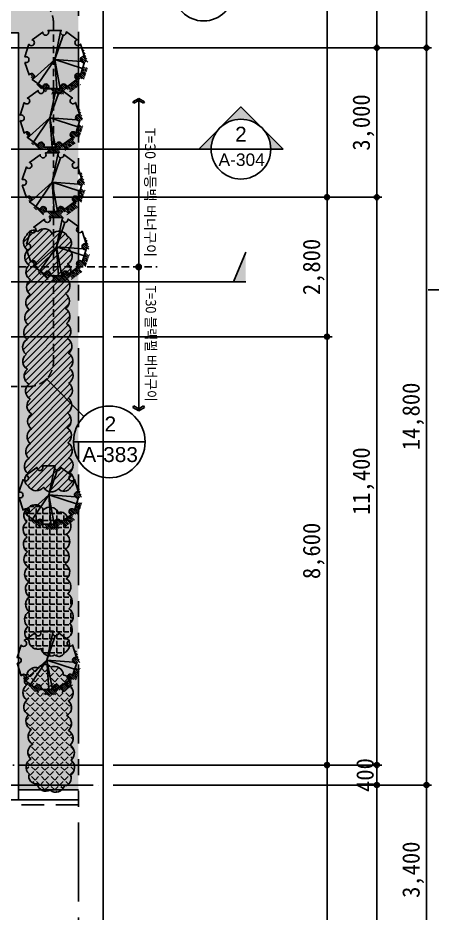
# Model space of a CAD drawing. Header units: millimetres. Extents: x 63000 to 126000, y 0 to 44550.
# Drawn here: x 106360 to 114688, y 9238 to 27209 of the extents above; entities that cross this region are included whole.
import ezdxf
from ezdxf.enums import TextEntityAlignment as Align

# ---------------------------------------------------------------- set-up
doc = ezdxf.new("R2010")
doc.units = ezdxf.units.MM
doc.header["$LTSCALE"] = 100
for name, pattern in [('CEN', [62, 60, -1, 0, -1]), ('HID', [2.3, 1.5, -0.8]), ('PHANTOM2', [31.750000000000004, 15.875, -3.175, 3.175, -3.175, 3.175, -3.175]), ('도면0327-1$0$HID', [2.3, 1.5, -0.8])]:
    doc.linetypes.add(name, pattern=pattern)
for name, color, linetype in [('_관목_Plant', 3, 'Continuous'), ('_교목_Plant', 3, 'Continuous'), ('A-MARK', 3, 'Continuous'), ('CEN', 1, 'CEN'), ('DIM', 7, 'Continuous'), ('FIN', 5, 'Continuous'), ('L1', 8, 'Continuous'), ('SYM', 7, 'Continuous'), ('tc-s', 7, 'Continuous'), ('TEX', 3, 'Continuous'), ('대지경계선', 2, 'PHANTOM2'), ('부분확대', 7, 'Continuous')]:
    doc.layers.add(name, color=color, linetype=linetype)
doc.layers.add('dim2', color=7, linetype='Continuous', true_color=0xf2f2f2)
doc.styles.get("Standard").update_dxf_attribs({"font": 'Arial.ttf'})
doc.styles.add('돋움', font='')
doc.styles.add('맑은고딕', font='')
doc.styles.get('돋움').set_extended_font_data('DotumChe')
doc.styles.get('맑은고딕').set_extended_font_data('Malgun Gothic')
doc.dimstyles.new('ISO-25', dxfattribs={"dimtxt": 2.5, "dimasz": 2.5, "dimexe": 1.25, "dimexo": 0.625, "dimtad": 1, "dimtxsty": 'Standard', "dimcen": 2.5, "dimadec": 0, "dimazin": 0, "dimtfac": 1, "dimtmove": 0, "dimatfit": 3, "dimfxl": 1, "dimarcsym": 0})

# ---------------------------------------------------------------- blocks, each defined once
blk = doc.blocks.new('Z_DOT')
at = {"layer": 'DIM', "color": 7}
for p, q in [((-1, 0), (1, 0)), ((0, -1), (0, 1))]:
    blk.add_line(p, q, dxfattribs=at)
for radius in [0.5, 0.25]:
    blk.add_circle((0, 0), radius, dxfattribs=at)
blk = doc.blocks.new('*D54')
at = {"layer": 'Defpoints', "color": 0, "transparency": 16777216}
for p in [(108075.2498859689, 23609.14093280177), (108075.2498859688, 12209.14093280177), (113575.249885969, 12209.14093280177)]:
    blk.add_point(p, dxfattribs=at)
at = {"layer": 'DIM', "color": 6, "lineweight": -2, "transparency": 16777216}
for p, q in [((108275.2498859689, 23609.14093280172), (113575.249885969, 23609.14093280172)), ((113575.249885969, 23509.14093280172), (113575.249885969, 12309.14093280172)), ((108275.2498859688, 12209.14093280172), (113575.249885969, 12209.14093280172))]:
    blk.add_line(p, q, dxfattribs=at)
at = {"layer": 'DIM', "color": 6, "lineweight": -2, "transparency": 16777216, "xscale": 100, "yscale": 100, "zscale": 100}
for p, rotation in [((113575.249885969, 23609.14093280172), 90), ((113575.249885969, 12209.14093280172), 270)]:
    blk.add_blockref('Z_DOT', p, dxfattribs=dict(at, rotation=rotation))
at = {"layer": 'DIM', "color": 0, "transparency": 16777216, "insert": (113306.9276489516, 17909.14093280172), "char_height": 350, "attachment_point": 5, "rotation": 89.99999999999999, "style": '돋움'}
blk.add_mtext('11,400', dxfattribs=at)
blk = doc.blocks.new('*D55')
at = {"layer": 'Defpoints', "color": 0, "transparency": 16777216}
for p in [(108075.2498859688, 26609.14093426675), (108075.2498859688, 11809.14093280177), (114575.2498859689, 11809.14093280177)]:
    blk.add_point(p, dxfattribs=at)
at = {"layer": 'DIM', "color": 6, "lineweight": -2, "transparency": 16777216}
for p, q in [((108275.2498859688, 26609.1409342667), (114575.2498859689, 26609.1409342667)), ((114575.2498859689, 26509.1409342667), (114575.2498859689, 11909.14093280172)), ((108275.2498859688, 11809.14093280172), (114575.2498859689, 11809.14093280172))]:
    blk.add_line(p, q, dxfattribs=at)
at = {"layer": 'DIM', "color": 6, "lineweight": -2, "transparency": 16777216, "xscale": 100, "yscale": 100, "zscale": 100}
for p, rotation in [((114575.2498859689, 26609.1409342667), 90), ((114575.2498859689, 11809.14093280172), 270)]:
    blk.add_blockref('Z_DOT', p, dxfattribs=dict(at, rotation=rotation))
at = {"layer": 'DIM', "color": 0, "transparency": 16777216, "insert": (114306.9276489516, 19209.1409335342), "char_height": 350, "attachment_point": 5, "rotation": 89.99999999999999, "style": '돋움'}
blk.add_mtext('14,800', dxfattribs=at)
blk = doc.blocks.new('*D56')
at = {"layer": 'Defpoints', "color": 0, "transparency": 16777216}
for p in [(108075.2498859688, 26609.14093280178), (108075.2498859688, 23609.14093280177), (113575.2498859689, 23609.14093280177)]:
    blk.add_point(p, dxfattribs=at)
at = {"layer": 'DIM', "color": 6, "lineweight": -2, "transparency": 16777216}
for p, q in [((108275.2498859688, 26609.14093280173), (113575.2498859689, 26609.14093280173)), ((113575.2498859689, 26509.14093280173), (113575.2498859689, 23709.14093280172)), ((108275.2498859688, 23609.14093280172), (113575.2498859689, 23609.14093280172))]:
    blk.add_line(p, q, dxfattribs=at)
at = {"layer": 'DIM', "color": 6, "lineweight": -2, "transparency": 16777216, "xscale": 100, "yscale": 100, "zscale": 100}
for p, rotation in [((113575.2498859689, 26609.14093280173), 90), ((113575.2498859689, 23609.14093280172), 270)]:
    blk.add_blockref('Z_DOT', p, dxfattribs=dict(at, rotation=rotation))
at = {"layer": 'DIM', "color": 0, "transparency": 16777216, "insert": (113306.9276489516, 25109.14093280172), "char_height": 350, "attachment_point": 5, "rotation": 89.99999999999999, "style": '돋움'}
blk.add_mtext('3,000', dxfattribs=at)
blk = doc.blocks.new('*D62')
at = {"layer": 'Defpoints', "color": 0, "transparency": 16777216}
for p in [(108075.2498859689, 20809.14093280177), (108075.2498859688, 12209.14093280177), (112575.249885969, 12209.14093280177)]:
    blk.add_point(p, dxfattribs=at)
at = {"layer": 'DIM', "color": 6, "lineweight": -2, "transparency": 16777216}
for p, q in [((108275.2498859689, 20809.14093280172), (112575.249885969, 20809.14093280172)), ((112575.249885969, 20709.14093280172), (112575.249885969, 12309.14093280172)), ((108275.2498859688, 12209.14093280172), (112575.249885969, 12209.14093280172))]:
    blk.add_line(p, q, dxfattribs=at)
at = {"layer": 'DIM', "color": 6, "lineweight": -2, "transparency": 16777216, "xscale": 100, "yscale": 100, "zscale": 100}
for p, rotation in [((112575.249885969, 20809.14093280172), 90), ((112575.249885969, 12209.14093280172), 270)]:
    blk.add_blockref('Z_DOT', p, dxfattribs=dict(at, rotation=rotation))
at = {"layer": 'DIM', "color": 0, "transparency": 16777216, "insert": (112306.9276489516, 16509.14093280172), "char_height": 350, "attachment_point": 5, "rotation": 89.99999999999999, "style": '돋움'}
blk.add_mtext('8,600', dxfattribs=at)
blk = doc.blocks.new('*D63')
at = {"layer": 'Defpoints', "color": 0, "transparency": 16777216}
for p in [(108075.2498859688, 23609.14093280177), (108075.2498859688, 20809.14093280363), (112575.2498859689, 20809.14093280363)]:
    blk.add_point(p, dxfattribs=at)
at = {"layer": 'DIM', "color": 6, "lineweight": -2, "transparency": 16777216}
for p, q in [((108275.2498859688, 23609.14093280172), (112575.2498859689, 23609.14093280172)), ((112575.2498859689, 23509.14093280172), (112575.2498859689, 20909.14093280358)), ((108275.2498859688, 20809.14093280358), (112575.2498859689, 20809.14093280358))]:
    blk.add_line(p, q, dxfattribs=at)
at = {"layer": 'DIM', "color": 6, "lineweight": -2, "transparency": 16777216, "xscale": 100, "yscale": 100, "zscale": 100}
for p, rotation in [((112575.2498859689, 23609.14093280172), 90), ((112575.2498859689, 20809.14093280358), 270)]:
    blk.add_blockref('Z_DOT', p, dxfattribs=dict(at, rotation=rotation))
at = {"layer": 'DIM', "color": 0, "transparency": 16777216, "insert": (112306.9276489516, 22209.14093280265), "char_height": 350, "attachment_point": 5, "rotation": 89.99999999999999, "style": '돋움'}
blk.add_mtext('2,800', dxfattribs=at)
blk = doc.blocks.new('*D64')
at = {"layer": 'Defpoints', "color": 0, "transparency": 16777216}
for p in [(108075.2498859687, 34909.14093280271), (108075.2498859687, 26609.14093280178), (114575.2498859688, 26609.14093280178)]:
    blk.add_point(p, dxfattribs=at)
at = {"layer": 'DIM', "color": 6, "lineweight": -2, "transparency": 16777216}
for p, q in [((108275.2498859687, 34909.14093280267), (114575.2498859688, 34909.14093280267)), ((114575.2498859688, 34809.14093280267), (114575.2498859688, 26709.14093280173)), ((108275.2498859687, 26609.14093280173), (114575.2498859688, 26609.14093280173))]:
    blk.add_line(p, q, dxfattribs=at)
at = {"layer": 'DIM', "color": 6, "lineweight": -2, "transparency": 16777216, "xscale": 100, "yscale": 100, "zscale": 100}
for p, rotation in [((114575.2498859688, 34909.14093280267), 90), ((114575.2498859688, 26609.14093280173), 270)]:
    blk.add_blockref('Z_DOT', p, dxfattribs=dict(at, rotation=rotation))
at = {"layer": 'DIM', "color": 0, "transparency": 16777216, "insert": (114306.9276489515, 30759.14093280219), "char_height": 350, "attachment_point": 5, "rotation": 89.99999999999999, "style": '돋움'}
blk.add_mtext('8,300', dxfattribs=at)
blk = doc.blocks.new('*D69')
at = {"layer": 'Defpoints', "color": 0, "transparency": 16777216}
for p in [(108075.2498859688, 11809.1409328027), (108075.2498859689, 8409.140932687213), (114575.249885969, 8409.140932687214)]:
    blk.add_point(p, dxfattribs=at)
at = {"layer": 'DIM', "color": 6, "lineweight": -2, "transparency": 16777216}
for p, q in [((108275.2498859688, 11809.14093280265), (114575.249885969, 11809.14093280265)), ((114575.249885969, 11709.14093280265), (114575.249885969, 8509.140932687164)), ((108275.2498859689, 8409.140932687165), (114575.249885969, 8409.140932687164))]:
    blk.add_line(p, q, dxfattribs=at)
at = {"layer": 'DIM', "color": 6, "lineweight": -2, "transparency": 16777216, "xscale": 100, "yscale": 100, "zscale": 100}
for p, rotation in [((114575.249885969, 11809.14093280265), 90), ((114575.249885969, 8409.140932687164), 270)]:
    blk.add_blockref('Z_DOT', p, dxfattribs=dict(at, rotation=rotation))
at = {"layer": 'DIM', "color": 0, "transparency": 16777216, "insert": (114306.9276489516, 10109.1409327449), "char_height": 350, "attachment_point": 5, "rotation": 89.99999999999999, "style": '돋움'}
blk.add_mtext('3,400', dxfattribs=at)
blk = doc.blocks.new('TL000063_1')
at = {"layer": 'tc-s'}
h = blk.add_hatch(dxfattribs=at)
h.set_pattern_fill('ANSI31', color=256, scale=0.007, angle=90, style=0)
h.set_pattern_definition([(135, (-78.926848997636, -16.36752642947795), (-0.015715448211871, -0.015715448211871), [])])
h.paths.add_polyline_path([(0.4346605410962354, -0.4177832908297603, -1.505566945081923), (0.4873218172055545, -0.3436662805332844), (0.5559059912980047, -0.132585897018231, -0.5793707180713029), (0.4873429507719322, -0.0813832966856012), (0.4309122128979368, -0.2550592496309889, 1.50556694508129), (0.3782509367886178, -0.3291762599274648), (0.1986952379242837, -0.4596311112981084, 1.50556694508089), (0.1125264850100507, -0.4886395107362489), (-0.1094165645337455, -0.4886395107362489, 1.50556694508158), (-0.1961792594077565, -0.4614590766899198), (-0.2876187493027089, -0.395024398542148, -0.2125728179470515), (-0.3193253539645013, -0.4196112562215433), (-0.1397696551001388, -0.5500661075922153, -1.50556694508158), (-0.0530069602261278, -0.5772465416385444), (0.1689360893176968, -0.5772465416385444, -1.505566945082241), (0.2551048422318729, -0.5482381422004323)])
h.paths.add_polyline_path([(0.4863607989272225, 0.1694099288629047, -0.1494971584675806), (0.4650636366501999, 0.1499519749776255), (0.4985353687120266, 0.0469365762501468, 1.505566945081525), (0.499496386990387, -0.0439788661159355), (0.4931977654168236, -0.0633640300398497, -0.3795435788253071), (0.5549449730196443, -0.0416704546521487)])
h.paths.add_polyline_path([(-0.4086540323425822, -0.2385590058798925), (-0.3735415903119872, -0.3466239906674673, -0.0577244524186909), (-0.3666816637831687, -0.3375818287840389), (-0.375734958272119, -0.3310042253192762, 1.106925280317475)])
at = {"color": 84}
blk.add_lwpolyline([(-0.4985353687120551, -0.0469365762501468), (-0.4299511946196048, -0.2580169597651718, -1.505566945081608), (-0.375734958272119, -0.3310042253192762), (-0.1961792594077565, -0.4614590766899198, -1.505566945081604), (-0.1094165645337455, -0.4886395107362489), (0.1125264850100507, -0.4886395107362489, -1.505566945081601), (0.1986952379242553, -0.4596311112981368), (0.3782509367886178, -0.3291762599274648, -1.505566945081606), (0.4309122128979368, -0.2550592496309889), (0.499496386990387, -0.0439788661159355, -1.505566945081602), (0.4985353687120266, 0.0469365762501468), (0.4299511946196048, 0.2580169597651718, -1.505566945081609), (0.3757349582720906, 0.3310042253192478), (0.1961792594077281, 0.4614590766899198, -1.505566945081606), (0.1094165645337171, 0.4886395107362489), (-0.1125264850100791, 0.4886395107362489, -1.505566945081608), (-0.1986952379242837, 0.4596311112981368), (-0.3782509367886178, 0.3291762599274648, -1.505566945081599), (-0.4309122128979652, 0.2550592496309889), (-0.4994963869904154, 0.0439788661159355, -1.505566945081605)], format="xyb", close=True, dxfattribs=at)
for points in [[(0, 0), (0.098490096589444, 0.465244918554788)], [(0, 0), (0.1411703413949112, 0.4078358225783347)], [(0, 0), (-0.3460135051798261, -0.3097901308607049)], [(-0.2741120828462726, -0.4048375661343186), (0, 0)], [(0, 0), (0.4452374345336523, -0.0338145271136625)], [(0, 0), (0.4647237908049817, -0.1509979129405679)], [(0, 0), (0.034900636481467, -0.4886395107362489)], [(0, 0), (0.0922001889137505, -0.4886395107362489)]]:
    blk.add_lwpolyline(points, dxfattribs=at)
blk = doc.blocks.new('*D89')
at = {"layer": 'Defpoints', "color": 0, "transparency": 16777216}
for p in [(108075.2498859689, 12209.14093280177), (113575.2498859689, 12209.14093280177), (108075.2498859689, 11809.14093280177)]:
    blk.add_point(p, dxfattribs=at)
at = {"layer": 'DIM', "color": 6, "lineweight": -2, "transparency": 16777216}
for p, q in [((113575.2498859689, 12309.14093280177), (113575.2498859689, 12409.14093280177)), ((108275.2498859689, 12209.14093280177), (113575.2498859689, 12209.14093280177)), ((113575.2498859689, 11809.14093280177), (113575.2498859689, 12209.14093280177)), ((108275.2498859689, 11809.14093280177), (113575.2498859689, 11809.14093280177)), ((113575.2498859689, 11709.14093280177), (113575.2498859689, 11609.14093280177))]:
    blk.add_line(p, q, dxfattribs=at)
at = {"layer": 'DIM', "color": 6, "lineweight": -2, "transparency": 16777216, "xscale": 100, "yscale": 100, "zscale": 100}
for p, rotation in [((113575.2498859689, 12209.14093280177), 270), ((113575.2498859689, 11809.14093280177), 90)]:
    blk.add_blockref('Z_DOT', p, dxfattribs=dict(at, rotation=rotation))
at = {"layer": 'DIM', "color": 0, "transparency": 16777216, "insert": (113340.0168633324, 12009.14093280173), "char_height": 350, "attachment_point": 5, "rotation": 90, "style": '돋움'}
blk.add_mtext('400', dxfattribs=at)
blk = doc.blocks.new('도면0327-1$0$새로운 블럭$0$arrow1')
for p, q in [((0, 0), (0.2863635394951416, 0.501136194114224)), ((0, 0), (0.2863635394951416, -0.501136194114224)), ((0.1645944608553691, 0), (0.4098949249982979, 0.4292758122501255)), ((0.1645944608553691, 0), (0.4098949249982979, -0.4292758122501255)), ((0.2863635394951416, 0.501136194114224), (0.4104424407541956, 0.4302339648238558)), ((0.2863635394951416, -0.501136194114224), (0.4104424407541956, -0.4302339648238558))]:
    blk.add_line(p, q)

msp = doc.modelspace()

# ---------------------------------------------------------------- hatches: boundary and pattern name
at = {"layer": '_관목_Plant'}
h = msp.add_hatch(dxfattribs=at)
h.set_pattern_fill('CROSS', color=8, scale=30, style=0)
h.set_pattern_definition([(0, (1335631.646360978, 5085294.702927414), (190.5, 190.5), [95.25, -285.75]), (90, (1335679.271360978, 5085247.077927414), (-190.5, 190.5), [95.25, -285.75])])
h.paths.add_polyline_path([(107577.0004000736, 36455.83233981452), (77538.5363911886, 36237.47486472188), (77535.26258226644, 12029.14093279466), (78773.74990072587, 12029.14093279466), (78775.2498859686, 27509.1409328325), (78775.24988598746, 35234.14093246463), (85825.24988599491, 35234.14093246463), (101875.2498858527, 35234.14093423693), (101875.2498858527, 32709.14093423693), (101875.2498858527, 30209.14093423693), (101875.2498858527, 26909.14093424904), (102075.2498858527, 26909.14093424997), (102075.2498859726, 30109.14093433845), (103675.2498860084, 30109.14093427791), (103675.2498860084, 26909.14093425649), (106375.2498860098, 26909.1409342686), (106375.2498857722, 11709.14093279431), (107576.0656321624, 11709.14093279431), (107576.4155114039, 20909.14093132003)])
h = msp.add_hatch(dxfattribs=at)
h.set_pattern_fill('ANSI31', color=8, scale=30, style=0)
h.set_pattern_definition([(45, (1280344.721826634, 5081708.478644804), (-67.35192090801866, 67.35192090801866), [])])
edge = h.paths.add_edge_path()
edge.add_arc((106892.8394585207, 22791.76495724391), 183.1161884255705, 26.389252860301383, 136.3892527608119, ccw=False)
edge.add_arc((107189.4579529413, 22746.84871555107), 183.1161884254811, 26.389252860476574, 136.3892527609865, ccw=False)
edge.add_arc((107278.7728152486, 22689.13960708488), 157.896670901394, -48.24346300598938, 61.75653689452213, ccw=False)
edge.add_arc((107267.8785007143, 22429.70297212916), 183.116188425468, -59.326675505893604, 50.67332439461791, ccw=False)
edge.add_arc((107245.2456053868, 22130.55793698848), 183.1161884260403, -59.32667550587797, 50.67332439462922, ccw=False)
edge.add_arc((107222.6127100599, 21831.4129018478), 183.116188425468, -59.326675505893604, 50.67332439461791, ccw=False)
edge.add_arc((107212.8242526983, 21523.1815398954), 182.680218380604, -54.39829647612578, 55.601703424384084, ccw=False)
edge.add_arc((107224.2421333957, 21218.05850074417), 183.116188425937, -51.22551994735687, 58.77447995315049, ccw=False)
edge.add_arc((107243.990972929, 20918.70923427237), 183.1161884253653, -51.22551994734738, 58.77447995316447, ccw=False)
edge.add_arc((107263.739812462, 20619.35996780095), 183.1161884253734, -51.22551994730321, 58.77447995320858, ccw=False)
edge.add_arc((107283.4886519951, 20320.01070132969), 183.1161884253653, -51.22551994734738, 58.77447995316447, ccw=False)
edge.add_arc((107287.7193702162, 20031.36425036772), 182.9788381443971, -57.12855147450949, 52.87144842600242, ccw=False)
edge.add_arc((107274.3894300567, 19733.31054659794), 183.1161884256656, -57.962374374633214, 52.03762552587989, ccw=False)
edge.add_arc((107258.8853836172, 19433.71144021715), 183.1161884256571, -57.962374374588876, 52.03762552592411, ccw=False)
edge.add_arc((107248.4959627665, 19130.54560498946), 182.8880425524509, -56.01133907204189, 53.98866082846769, ccw=False)
edge.add_arc((107254.1918596605, 18823.30599641836), 183.1161884255431, -51.81828192226271, 58.18171797824709, ccw=False)
edge.add_arc((107270.8427353825, 18523.76843894403), 183.1161884255431, -51.81828192226271, 58.18171797824709, ccw=False)
edge.add_arc((107287.4936111046, 18224.23088146969), 183.1161884255431, -51.81828192226271, 58.18171797824709, ccw=False)
edge.add_arc((107304.1444868268, 17924.69332399527), 183.1161884255528, -51.81828192221792, 58.18171797829177, ccw=False)
edge.add_arc((107288.2750872431, 17855.66363575432), 149.2279283633314, 219.8688641046633, 329.8688640051744, ccw=False)
edge.add_arc((107033.7138225701, 17877.81414927122), 182.9940293219573, 209.9246746210981, 319.9246745216079, ccw=False)
edge.add_arc((106730.6889187934, 17899.0968756268), 183.1161884255537, 212.0659896485458, 322.0659895490554, ccw=False)
edge.add_arc((106658.0697476783, 17938.63870825845), 159.7460319978137, 128.8806669465779, 238.880666847086, ccw=False)
edge.add_arc((106675.2614772259, 18203.47034222083), 183.1161884255271, 120.0981362592828, 230.0981361597953, ccw=False)
edge.add_arc((106700.896277272, 18502.37309735471), 183.1161884255139, 120.0981362593269, 230.0981361598394, ccw=False)
edge.add_arc((106726.5310773181, 18801.27585248844), 183.1161884255271, 120.0981362592828, 230.0981361597953, ccw=False)
edge.add_arc((106739.0754945683, 19109.28633957707), 182.3989726668668, 125.0941862188246, 235.0941861193333, ccw=False)
edge.add_arc((106725.0901041972, 19417.49958443523), 183.1161884253368, 130.2447528970985, 240.2447527976098, ccw=False)
edge.add_arc((106697.6669774853, 19716.24357537287), 183.1161884258955, 130.2447528970403, 240.2447527975471, ccw=False)
edge.add_arc((106670.2438507726, 20014.98756631066), 183.1161884253368, 130.2447528970985, 240.2447527976098, ccw=False)
edge.add_arc((106642.8207240606, 20313.73155724829), 183.1161884258955, 130.2447528970403, 240.2447527975471, ccw=False)
edge.add_arc((106638.9859442702, 20596.27726436413), 182.9960808927845, 121.27944624311891, 231.2794461436265, ccw=False)
edge.add_arc((106659.7070592743, 20894.57870911905), 183.1161884258196, 120.79992687418891, 230.7999267747005, ccw=False)
edge.add_arc((106681.6789005299, 21193.77302422566), 183.1161884258196, 120.79992687418891, 230.7999267747005, ccw=False)
edge.add_arc((106703.6507417853, 21492.9673393318), 183.1161884252565, 120.79992687417749, 230.799926774686, ccw=False)
edge.add_arc((106715.9796064613, 21798.84991505926), 182.5798198011381, 124.47403079756839, 234.4740306980801, ccw=False)
edge.add_arc((106704.9914323228, 22107.4843513368), 183.1161884254535, 129.7105856214453, 239.7105855219553, ccw=False)
edge.add_arc((106680.3546406062, 22406.47102076211), 183.1161884260067, 129.7105856213852, 239.7105855218982, ccw=False)
edge.add_arc((106655.7178488891, 22705.4576901875), 183.1161884254431, 129.7105856214013, 239.7105855219113, ccw=False)
edge.add_arc((106674.6074288108, 22804.63861047464), 142.1349960267466, 52.94488590926022, 162.9448858097706, ccw=False)
h = msp.add_hatch(dxfattribs=at)
h.set_pattern_fill('ANGLE', color=8, scale=20, style=0)
h.set_pattern_definition([(0, (1280344.721826634, 5085294.702927414), (0, 139.7), [101.6, -38.1]), (90, (1280344.721826634, 5085294.702927414), (-139.7, 8.6e-15), [101.6, -38.1])])
edge = h.paths.add_edge_path()
edge.add_arc((106711.1583472365, 17254.48356225039), 183.1161884255646, 25.164361666147272, 135.1643615666574, ccw=False)
edge.add_arc((107006.7488981396, 17203.23684316765), 183.1161884254256, 25.164361666139996, 135.1643615666495, ccw=False)
edge.add_arc((107216.6167371163, 17147.49592007647), 140.7047015938572, -1.7211521733710242, 108.2788477271402, ccw=False)
edge.add_arc((107241.6169568279, 17001.2884915054), 183.1161884254585, -59.16213912137812, 50.83786077913078, ccw=False)
edge.add_arc((107219.8432089335, 16702.07969500556), 183.1161884260102, -59.162139121322696, 50.83786077918933, ccw=False)
edge.add_arc((107207.8114679673, 16396.13667535907), 182.5675544156996, -55.45432313607313, 54.5456767644402, ccw=False)
edge.add_arc((107219.375012903, 16087.41209748014), 183.1161884254213, -50.14667860863062, 59.8533212918789, ccw=False)
edge.add_arc((107244.7565657254, 15788.48773116617), 183.1161884254213, -50.14667860863062, 59.8533212918789, ccw=False)
edge.add_arc((107270.1381185475, 15489.56336485174), 183.1161884259848, -50.146678608646994, 59.853321291865484, ccw=False)
edge.add_arc((107290.4797792842, 15194.56891826506), 182.3588920719972, -52.136505754276584, 57.86349414623169, ccw=False)
edge.add_arc((107271.253395623, 14922.81260786508), 183.116188425098, -65.74487251769608, 44.25512738281219, ccw=False)
edge.add_arc((107215.3225610612, 14628.07248208454), 183.1161884256247, -65.74487251762099, 44.25512738289001, ccw=False)
edge.add_arc((107182.5285767965, 14507.00680453153), 117.3603594830486, 226.9842814566782, 336.98428135718814, ccw=False)
edge.add_arc((107010.9362560968, 14579.64137882948), 182.9816094973851, 190.0138847825012, 300.0138846830095, ccw=False)
edge.add_arc((106764.1496040057, 14718.40159053986), 183.1161884255314, 181.3253472923513, 291.3253471928616, ccw=False)
edge.add_arc((106667.1867485275, 14859.61521517119), 169.0247874276447, 129.3748995375108, 239.3748994380237, ccw=False)
edge.add_arc((106677.70299961, 15130.5154036284), 183.1161884257153, 119.98390722966329, 229.9839071301698, ccw=False)
edge.add_arc((106696.1258008961, 15435.05873458044), 182.7097032423638, 123.0082823262953, 233.0082822268082, ccw=False)
edge.add_arc((106694.0935164007, 15743.2780882227), 183.1161884258763, 127.82867873072371, 237.8286786312304, ccw=False)
edge.add_arc((106679.2886053531, 16042.91255654858), 183.116188425304, 127.82867873073039, 237.82867863124142, ccw=False)
edge.add_arc((106664.4836943063, 16342.54702487446), 183.1161884258763, 127.82867873072371, 237.8286786312304, ccw=False)
edge.add_arc((106653.7250293957, 16639.55499010275), 183.1109342221027, 126.31922967105649, 236.3192295715653, ccw=False)
edge.add_arc((106647.1529489798, 16939.24968232223), 183.1161884257808, 126.19442873299519, 236.1944286335077, ccw=False)
edge.add_arc((106663.9903826977, 17220.5061943119), 182.8514194127093, 116.88500214831879, 226.8850020488265, ccw=False)
h = msp.add_hatch(dxfattribs=at)
h.set_pattern_fill('ANGLE', color=8, scale=20, angle=45, style=0)
h.set_pattern_definition([(45, (1280344.721826634, 5085294.702927414), (-98.78281733176071, 98.78281733176071), [101.6, -38.1]), (135, (1280344.721826634, 5085294.702927414), (-98.78281733176071, -98.78281733176071), [101.6, -38.1])])
edge = h.paths.add_edge_path()
edge.add_arc((106716.7714036552, 13984.19105375003), 183.1161884254134, 71.45360201003558, 181.4536019105461, ccw=False)
edge.add_arc((106905.2991241466, 14080.82604982459), 151.3220790996804, 39.42546544323909, 149.4254653437488, ccw=False)
edge.add_arc((107093.0672607529, 14008.08457927313), 183.1161884256219, 2.772445710818488, 112.7724456113275, ccw=False)
edge.add_arc((107267.1589801412, 13861.12884012664), 156.0618409269124, -23.236229874789274, 86.76377002572252, ccw=False)
edge.add_arc((107289.5997877017, 13662.08276281435), 183.1161884252998, -61.34385084874731, 48.656149051765624, ccw=False)
edge.add_arc((107256.451287852, 13363.91975880902), 183.1161884252998, -61.34385084874731, 48.656149051765624, ccw=False)
edge.add_arc((107255.7652510505, 13042.9479954001), 183.0940820270552, -48.904873518211275, 61.09512638230149, ccw=False)
edge.add_arc((107287.7822128941, 12744.56260485363), 183.1161884255627, -48.841399277683024, 61.15860062282678, ccw=False)
edge.add_arc((107314.1495650252, 12450.09300183514), 182.7258082471047, -51.014274264381015, 58.98572563612532, ccw=False)
edge.add_arc((107317.7465634489, 12162.6969681985), 183.1161884253563, -57.455298785568175, 52.544701114942086, ccw=False)
edge.add_arc((107281.2380542498, 11940.25293512637), 151.2112402876079, -83.24054959729108, 26.75945030321992, ccw=False)
edge.add_arc((107125.387162651, 11848.21065320763), 183.1161884256291, 231.4952889826569, 341.49528888316746, ccw=False)
edge.add_arc((106926.3693026534, 11859.27009728969), 176.2208552149712, 188.8439858205017, 298.8439857210115, ccw=False)
edge.add_arc((106738.5863466391, 11990.75519565235), 159.1650938571071, 164.9223506231563, 274.92235052366686, ccw=False)
edge.add_arc((106707.5630760731, 12168.11973732191), 183.1161884252534, 117.9436451866126, 227.94364508712, ccw=False)
edge.add_arc((106744.416735304, 12465.84747838967), 183.1161884258136, 117.9436451866327, 227.9436450871432, ccw=False)
edge.add_arc((106748.0364672185, 12785.16136481888), 181.1591689685067, 130.4194916904884, 240.41949159099778, ccw=False)
edge.add_arc((106704.9189475806, 13090.42730482664), 183.116188425631, 136.0471866196298, 246.0471865201369, ccw=False)
edge.add_arc((106660.469775508, 13377.61414869646), 182.3855065404246, 131.3742892556369, 241.3742891561447, ccw=False)
edge.add_arc((106642.9386634867, 13665.86514276314), 183.1161884253152, 125.76419746612669, 235.7641973666401, ccw=False)
edge.add_arc((106592.6155555868, 13897.76938849196), 100.7807975881827, 125.7641974660674, 235.7641973665794, ccw=False)
at = {"layer": 'A-MARK'}
for points in [[(111268.3355309128, 24999.1286936549), (110844.0714621976, 25423.39276236727), (110419.8073934896, 24999.1286936549, -0.414213562373084)], [(110419.8073934896, 24999.1286936549), (109995.5433247743, 24574.86462494312), (110244.0714621976, 24574.86462494312, -0.1989123673796604)], [(111268.3355309128, 24999.1286936549, -0.1989123673796571), (111444.0714621976, 24574.86462494312), (111692.5995996205, 24574.86462494312)], [(110942.5995996205, 22509.05238436302), (110942.5995996205, 21909.05238436302), (110692.5995996205, 21909.05238436302)]]:
    msp.add_hatch(color=256, dxfattribs=at).paths.add_polyline_path(points)

# ---------------------------------------------------------------- linework, layer by layer
at = {"layer": '_관목_Plant', "color": 7}
for points in [[(106760.2555568504, 22918.07033116522, -0.52056705), (107056.8740512708, 22873.15408947191, -0.52056705), (107353.4925456911, 22828.23784777953, -0.52056705), (107383.926752883, 22571.35162772483, -0.52056705), (107361.2938575558, 22272.20659258461, -0.52056705), (107338.6609622286, 21973.06155744346, -0.52056705), (107316.0280669015, 21673.91652230325, -0.52056705), (107319.1710202936, 21374.64727714902, -0.52056705), (107338.9198598265, 21075.29801067675, -0.52056705), (107358.6686993595, 20775.94874420541, -0.52056705), (107378.4175388927, 20476.59947773407, -0.52056705), (107398.1663784256, 20177.25021126273, -0.52056705), (107387.0322298347, 19877.68207468337, -0.52056705), (107371.528183395, 19578.08296830265, -0.52056705), (107356.0241369556, 19278.48386192194, -0.52056705), (107350.7356498535, 18978.90430951549, -0.52056705), (107367.3865255755, 18679.36675204116, -0.52056705), (107384.0374012976, 18379.82919456682, -0.52056705), (107400.6882770196, 18080.29163709248, -0.52056705), (107417.3391527419, 17780.75407961814, -0.52056705), (107173.7406201015, 17760.0036627237, -0.52056705), (106875.1161925075, 17786.52556013747, -0.52056705), (106575.5094476288, 17801.88128946594, -0.52056705), (106557.7970958412, 18062.99380478694, -0.52056705), (106583.4318958875, 18361.89655992075, -0.52056705), (106609.0666959334, 18660.79931505455, -0.52056705), (106634.7014959797, 18959.70207018836, -0.52056705), (106634.2102701356, 19258.5266489262, -0.52056705), (106606.7871434232, 19557.27063986345, -0.52056705), (106579.364016711, 19856.01463080163, -0.52056705), (106551.9408899985, 20154.75862173888, -0.52056705), (106524.5177632863, 20453.50261267705, -0.52056705), (106543.9720810393, 20752.67397601775, -0.52056705), (106565.943922295, 21051.86829112435, -0.52056705), (106587.9157635506, 21351.06260623096, -0.52056705), (106609.8876048063, 21650.25692133664, -0.52056705), (106612.6334681101, 21949.36558296962, -0.52056705), (106587.9966763931, 22248.35225239454, -0.52056705), (106563.3598846763, 22547.3389218204, -0.52056705), (106538.7230929595, 22846.32559124532, -0.52056705)], [(106581.3047413232, 17383.59428796603, -0.52056705), (106876.8952922264, 17332.34756888321, -0.52056705), (107172.4858431294, 17281.1008498004, -0.52056705), (107357.2579583723, 17143.26981853566, -0.52056705), (107335.4842104781, 16844.06102203636, -0.52056705), (107313.7104625841, 16544.85222553613, -0.52056705), (107311.338784009, 16245.7604579624, -0.52056705), (107336.7203368314, 15946.83609164844, -0.52056705), (107362.1018896538, 15647.91172533448, -0.52056705), (107387.4834424762, 15348.98735901958, -0.52056705), (107402.4084420365, 15050.6010747297, -0.52056705), (107346.4776074749, 14755.8609489497, -0.52056705), (107290.5467729135, 14461.12082316878, -0.52056705), (107102.4654599437, 14421.19683251309, -0.52056705), (106830.7422537566, 14547.82328751555, -0.52056705), (106581.0824037827, 14714.16618430114, -0.52056705), (106559.9587876221, 14990.27333074401, -0.52056705), (106586.1894505813, 15289.12438448297, -0.52056705), (106596.5928150157, 15588.27759889106, -0.52056705), (106581.7879039685, 15887.9120672174, -0.52056705), (106566.9829929212, 16187.54653554282, -0.52056705), (106552.178081874, 16487.18100386916, -0.52056705), (106545.2714202218, 16787.09287977463, -0.52056705), (106539.0178592349, 17087.0276943181, -0.52056705)], [(106533.7141428843, 13979.54586887697, -0.52056705), (106775.0156279721, 14157.79735777492, -0.52056705), (107022.1880741075, 14176.92675221583, -0.52056705), (107275.9691143045, 14016.94180405943, -0.52056705), (107410.5620293293, 13799.55885005801, -0.52056705), (107377.4135294796, 13501.39584605268, -0.52056705), (107344.2650296299, 13203.23284204735, -0.52056705), (107376.1150319543, 12904.96476051363, -0.52056705), (107408.29933173, 12606.69613855018, -0.52056705), (107429.1072605324, 12308.05973374902, -0.52056705), (107416.2552802644, 12008.33514916676, -0.52056705), (107299.0357976581, 11790.09275558835, -0.52056705), (107011.3828723379, 11704.91180375742, -0.52056705), (106752.243600023, 11832.17711856554, -0.52056705), (106584.9006419505, 12032.15847181401, -0.52056705), (106621.754301181, 12329.88621288131, -0.52056705), (106658.6079604116, 12627.61395394954, -0.52056705), (106630.5766782767, 12923.08106059546, -0.52056705), (106573.0914701421, 13217.52197291202, -0.52056705), (106539.9174795649, 13514.47764616332, -0.52056705), (106535.9162698851, 13814.45096217806, -0.52056705)]]:
    msp.add_lwpolyline(points, format="xyb", close=True, dxfattribs=at)
at = {"layer": 'A-MARK'}
for p, q in [((104075.2498826375, 24574.86462494312), (111692.5995996205, 24574.86462494312)), ((110692.5995996205, 21909.05238436302), (110942.5995996205, 22509.05238436302)), ((110942.5995996205, 21909.05238436302), (104075.2498826375, 21909.05238436302))]:
    msp.add_line(p, q, dxfattribs=at)
msp.add_lwpolyline([(111692.5995996205, 24574.86462494312), (110844.0714621976, 25423.39276236668), (109995.5433247746, 24574.86462494312)], dxfattribs=at)
for centre in [(110094.0714621976, 27747.51885757363), (110844.0714621976, 24574.86462494312)]:
    msp.add_circle(centre, 600, dxfattribs=at)
at = {"layer": 'CEN'}
for p, q in [((99475.24988595671, 26609.14093426673), (108075.2498859688, 26609.14093426673)), ((108075.2498859688, 23609.14093280176), (83875.2498859686, 23609.14093280176)), ((103675.2498860087, 20809.14093280176), (108075.2498859688, 20809.14093280176)), ((93975.24988596883, 12209.14093280176), (108075.2498859688, 12209.14093280176)), ((77075.24988596883, 11809.14093280176), (108075.2498859688, 11809.14093280176))]:
    msp.add_line(p, q, dxfattribs=at)
at = {"layer": 'Defpoints', "color": 26}
for points in [[(114575.2498859688, 40409.14093280176), (70575.24988596883, 40409.14093280176), (70575.24988596883, 4309.140932801762), (114575.2498859688, 4309.140932801762)], [(113575.2498859688, 39409.14093280176), (71575.24988596883, 39409.14093280176), (71575.24988596883, 5309.140932801762), (113575.2498859688, 5309.140932801762)], [(112575.2498859688, 38409.14093280176), (72575.24988596883, 38409.14093280176), (72575.24988596883, 6309.140932801762), (112575.2498859688, 6309.140932801762)], [(108075.2498859688, 36909.14093280176), (77075.24988596883, 36909.14093280176), (77075.24988596883, 7809.140932801762), (108075.2498859688, 7809.140932801762)]]:
    msp.add_lwpolyline(points, close=True, dxfattribs=at)
at = {"layer": 'dim2', "color": 7}
msp.add_line((114608.0718099447, 21748.74716478714), (115068.2990826675, 21748.74716478714), dxfattribs=at)
at = {"layer": 'dim2', "const_width": 69.99999999999997}
msp.add_lwpolyline([(108821.9709859367, 22219.87033840121, -1), (108755.3412671834, 22198.41152718795, -1)], format="xyb", close=True, dxfattribs=at)
at = {"layer": 'FIN', "linetype": 'Continuous', "ltscale": 5}
for p, q in [((99175.24988608457, 26909.14093423693), (106375.2498860098, 26909.1409342686)), ((106375.2498860201, 11509.14093279431), (105175.2498859705, 11509.14093279431))]:
    msp.add_line(p, q, dxfattribs=at)
msp.add_lwpolyline([(106375.2498860184, 11509.14093279431), (106375.2498859658, 23909.14093280828)], dxfattribs=at)
at = {"layer": 'L1', "color": 4}
msp.add_line((107576.0656321624, 11709.14093279431), (106375.2498857722, 11709.14093279431), dxfattribs=at)
msp.add_lwpolyline([(107576.0656321624, 11509.14093279431), (106375.2498857707, 11509.14093279431), (106375.2498860098, 26909.1409342686), (101875.2498858543, 26909.14093423693), (101875.2498858527, 35159.14093283226), (78775.24988599356, 35159.14093283226), (78775.2498859679, 12109.14093279338), (78775.2498859679, 12029.14093367988), (77533.76259702441, 12029.14093190944)], dxfattribs=at)
at = {"layer": 'SYM', "color": 6}
for p, q in [((108788.65612656, 22209.1409327946), (108788.6561265641, 25592.24318297854)), ((108788.6561310757, 19323.24856133975), (108788.6561310722, 22209.14094337943))]:
    msp.add_line(p, q, dxfattribs=at)
at = {"layer": 'SYM', "color": 6, "linetype": '도면0327-1$0$HID'}
msp.add_line((106375.249885973, 22209.14093279414), (109159.0662229917, 22209.14093279466), dxfattribs=at)
at = {"layer": 'SYM', "const_width": 57.87037037037035}
msp.add_lwpolyline([(108788.6561265578, 22180.20574760938, 1), (108788.6561265623, 22238.07611797977, 1)], format="xyb", close=True, dxfattribs=at)
at = {"layer": '대지경계선', "linetype": 'PHANTOM2'}
msp.add_lwpolyline([(77538.5363911886, 36237.47486472188), (107577.0004000736, 36455.83233981452), (107575.9452436038, 8409.140932687209), (77533.00763757035, 8409.140932687209)], close=True, dxfattribs=at)
at = {"layer": '대지경계선', "color": 6, "linetype": 'HID', "ltscale": 3}
msp.add_lwpolyline([(107575.9452434666, 11409.14093280176), (77533.00763746395, 11409.14093280176)], dxfattribs=at)
at = {"layer": '부분확대'}
for p, q in [((106928.8032765637, 19967.46301028691), (107689.4402792362, 19206.82600761444)), ((107478.5571616906, 18697.70912516012), (108918.5571616906, 18697.70912516012))]:
    msp.add_line(p, q, dxfattribs=at)
at = {"layer": '부분확대', "linetype": 'HID'}
msp.add_lwpolyline([(98475.24988597046, 27109.05238264776, -0.414213562373095), (98975.24988597046, 27609.05238264776), (106575.2498859705, 27609.05238264776, -0.414213562373095), (107075.2498859705, 27109.05238264776), (107075.2498859705, 20309.05238264776, -0.414213562373095), (106575.2498859705, 19809.05238264776), (98975.24988597046, 19809.05238264776, -0.414213562373095), (98475.24988597046, 20309.05238264776)], format="xyb", close=True, dxfattribs=at)
at = {"layer": '부분확대'}
msp.add_circle((108198.5571616906, 18697.70912516012), 720, dxfattribs=at)

# ---------------------------------------------------------------- block references
at = {"layer": '_교목_Plant', "xscale": 1200, "yscale": 1200, "zscale": 1200}
for p in [(107099.8703017316, 26373.01399170899), (107005.2089194208, 25203.03493608407), (107047.7253698699, 23910.80775595608), (107133.667218949, 22615.38293801027), (106981.9580329292, 17633.09263116494), (106943.6735256988, 14313.6944653932)]:
    msp.add_blockref('TL000063_1', p, dxfattribs=at)
at = {"layer": 'SYM'}
for p, xscale, yscale, zscale, rotation in [((108788.6561265641, 25592.24318297854), 231.4814814814816, 231.4814814814816, 231.4814814814816, 270), ((108788.6561310757, 19323.24856133975), 231.481481481482, 231.481481481482, 231.481481481482, 90.00000000000004)]:
    msp.add_blockref('도면0327-1$0$새로운 블럭$0$arrow1', p, dxfattribs=dict(at, xscale=xscale, yscale=yscale, zscale=zscale, rotation=rotation))

# ---------------------------------------------------------------- texts
at = {"layer": 'A-MARK'}
for s, height, p in [('2', 300, (110844.0714621976, 24874.07842906029)), ('A-304', 250, (110859.3251801832, 24362.6766908298))]:
    msp.add_text(s, height=height, dxfattribs=at).set_placement(p, align=Align.MIDDLE_CENTER)
at = {"layer": 'TEX', "style": '맑은고딕'}
msp.add_text('T=30 무등백 버너구이', height=208.3333333333333, rotation=270, dxfattribs=at).set_placement((108917.9408529873, 22407.18023291999), align=Align.RIGHT)
at = {"layer": 'TEX', "style": '맑은고딕', "width": 0.9}
msp.add_text('T=30 블랙펄 버너구이', height=208.3333333333333, rotation=270, dxfattribs=at).set_placement((108929.7268594085, 19503.68063655432), align=Align.RIGHT)
at = {"layer": '부분확대'}
for s, p in [('2', (108219.3425479585, 19056.76569010038)), ('A-383', (108214.8152385531, 18443.08360422403))]:
    msp.add_text(s, height=300, dxfattribs=at).set_placement(p, align=Align.MIDDLE_CENTER)

# ---------------------------------------------------------------- dimensions: what is measured, and where the dimension line sits
at = {"layer": 'DIM'}
for base, p1, p2, angle, picture, middle in [((114575.2498859688, 26609.14093280178), (108075.2498859686, 34909.1409328027), (108075.2498859686, 26609.14093280176), 270, '*D64', (114306.9276489515, 30759.14093280221)), ((114575.2498859689, 11809.14093280177), (108075.2498859687, 26609.14093426673), (108075.2498859687, 11809.14093280176), 270, '*D55', (114306.9276489516, 19209.14093353422)), ((113575.2498859689, 23609.14093280177), (108075.2498859687, 26609.14093280176), (108075.2498859687, 23609.14093280176), 270, '*D56', (113306.9276489516, 25109.14093280174)), ((113575.249885969, 12209.14093280177), (108075.2498859688, 23609.14093280176), (108075.2498859687, 12209.14093280176), 270, '*D54', (113306.9276489516, 17909.14093280173)), ((112575.2498859689, 20809.14093280363), (108075.2498859687, 23609.14093280176), (108075.2498859687, 20809.14093280363), 270, '*D63', (112306.9276489516, 22209.14093280267)), ((112575.249885969, 12209.14093280177), (108075.2498859688, 20809.14093280176), (108075.2498859687, 12209.14093280176), 270, '*D62', (112306.9276489516, 16509.14093280173)), ((113575.2498859689, 12209.14093280177), (108075.2498859688, 11809.14093280176), (108075.2498859688, 12209.14093280176), 90, '*D89', (113340.0168633324, 12009.14093280173)), ((114575.249885969, 8409.140932687214), (108075.2498859687, 11809.14093280269), (108075.2498859688, 8409.140932687209), 270, '*D69', (114306.9276489516, 10109.14093274492))]:
    dim = msp.add_linear_dim(base=base, p1=p1, p2=p2, angle=angle, dimstyle='ISO-25', override={"dimscale": 100, "dimtxt": 3.5, "dimasz": 1, "dimexe": 0, "dimexo": 2, "dimgap": 0.6, "dimdec": 0, "dimlunit": 6, "dimtxsty": '돋움', "dimblk1": 'Z_DOT', "dimblk2": 'Z_DOT', "dimsah": 1, "dimclrd": 6, "dimclre": 6, "dimtix": 1}, dxfattribs=at)
    dim.commit()
    dim.dimension.update_dxf_attribs({"geometry": picture, "text_midpoint": middle})

doc.saveas('drawing.dxf')
